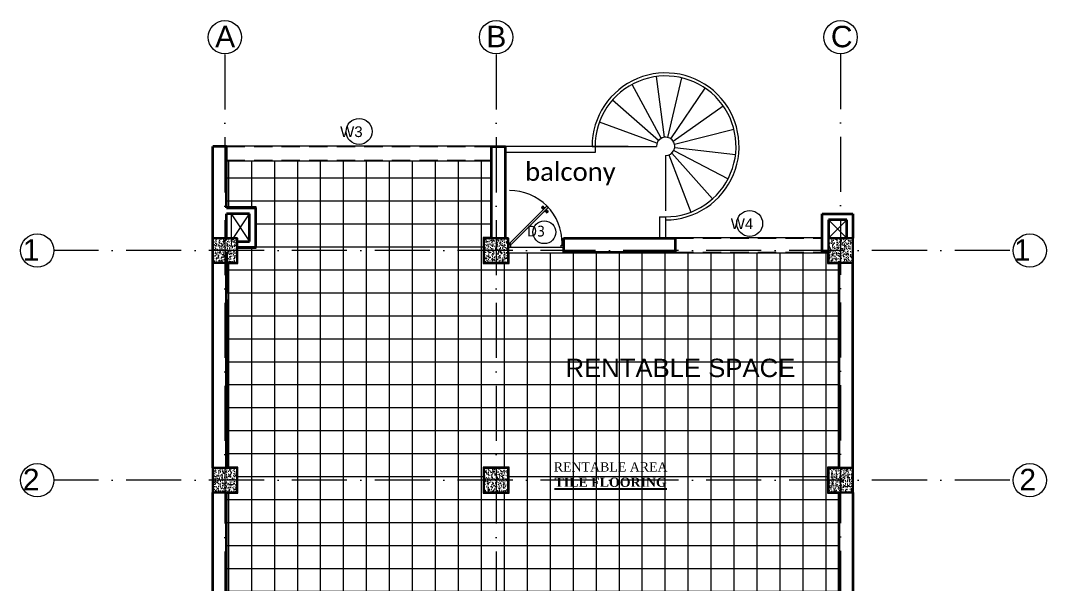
# Model space of a CAD drawing. Header units: inches. Extents: x 10755 to 33653, y -10992 to 10708.
# Drawn here: x 27144 to 27813, y -395 to -27 of the extents above; entities that cross this region are included whole.
import ezdxf

# ---------------------------------------------------------------- set-up
doc = ezdxf.new("R2010")
doc.units = ezdxf.units.IN
doc.header["$MEASUREMENT"] = 0
doc.linetypes.add('ACAD_ISO10W100', pattern=[18, 12, -3, 0, -3])
doc.linetypes.add('HIDDEN', pattern=[0.375, 0.25, -0.125])
for name, color, linetype, lineweight in [('beam in plan', 241, 'HIDDEN', 20), ('centerline', 9, 'ACAD_ISO10W100', 5), ('col', 1, 'Continuous', 30), ('DIMINSION', 5, 'Continuous', 15), ('hatch 2', 8, 'Continuous', 13), ('hatch room', 33, 'Continuous', 9), ('hatch- rcc', 252, 'Continuous', 5), ('PLASTER', 50, 'Continuous', 9), ('PUERTAS', 7, 'Continuous', 0), ('railing', 33, 'Continuous', 15), ('rs', 102, 'Continuous', 15), ('sill line', 21, 'Continuous', 20), ('STAIRCASE', 143, 'Continuous', 15), ('title text 1', 113, 'Continuous', 25), ('wall', 1, 'Continuous', 35)]:
    doc.layers.add(name, color=color, linetype=linetype, lineweight=lineweight)
doc.layers.add('T-TEXT', color=230, linetype='Continuous')
doc.layers.add('text 100', color=4, linetype='Continuous')
doc.layers.get('DIMINSION').off()
doc.styles.add('Prajwal', font='stylu.ttf', dxfattribs={"height": 9})
doc.styles.get("Standard").update_dxf_attribs({"font": 'arial.ttf'})
doc.styles.add('suren', font='times.ttf', dxfattribs={"height": 4})

# ---------------------------------------------------------------- blocks, each defined once
blk = doc.blocks.new('ETERWEWE')
at = {"layer": 'hatch- rcc', "linetype": 'Continuous', "ltscale": 30}
h = blk.add_hatch(dxfattribs=at)
h.set_pattern_fill('AR-CONC', color=256, scale=0.5, style=0)
h.set_pattern_definition([(50, (0, 0), (3.586300913, -0.313760675), [0.375, -4.125]), (355, (0, 0), (-0.69375667, 3.76096067), [0.3, -3.3]), (100.4514445, (0.299, -0.026), (2.89254423, 3.447199955), [0.31870096, -3.50571056]), (46.1842, (0, 1), (5.33620665, -0.8275964), [0.5625, -6.1875]), (96.6356355, (0.4447, 0.931), (4.67330973, 4.870593), [0.47805171, -5.2585688]), (351.184164, (0, 1), (4.67330973, 4.870593), [0.45, -4.95]), (21, (0.5, 0.75), (2.98453526, -2.013094453), [0.375, -4.125]), (326, (0.5, 0.75), (1.21657666, 3.625750225), [0.3, -3.3]), (71.4514447, (0.7487, 0.5822), (4.20111188, 1.612655764), [0.31870095, -3.50571056]), (37.5, (0, 0), (0.060799277, 1.664469269), [0, -3.26, 0, -3.35, 0, -3.3125]), (7.5, (0, 0), (1.315347687, 1.97205856), [0, -1.91, 0, -3.185, 0, -1.2625]), (327.5, (-1.115, 0), (2.669112181, -0.112774359), [0, -1.25, 0, -3.9, 0, -5.175]), (317.5, (-1.615, 0), (2.915930847, 0.50052491), [0, -1.625, 0, -2.59, 0, -3.675])])
h.paths.add_polyline_path([(159423.23, -3794.58), (159439.23, -3794.58), (159439.23, -3778.58), (159423.23, -3778.58)])
at = {"layer": 'col', "linetype": 'Continuous', "ltscale": 30}
blk.add_lwpolyline([(159423.23, -3794.58), (159423.23, -3778.58), (159439.23, -3778.58), (159439.23, -3794.58), (159423.23, -3794.58)], dxfattribs=at)
blk = doc.blocks.new('wewerrr')
at = {"layer": 'DIMINSION', "linetype": 'Continuous'}
for p in [(16886.62, 33.19), (16886.62, 33.19), (17063.62, 33.19), (17063.62, 33.19), (17288.57, 33.19), (17288.57, 33.19), (16886.62, -116.81), (16886.62, -116.81), (17063.62, -116.81), (17063.62, -116.81), (17288.57, -116.81), (17288.57, -116.81)]:
    blk.add_blockref('ETERWEWE', p, dxfattribs=at)
blk = doc.blocks.new('wwewrr')
at = {"layer": 'STAIRCASE'}
for p, q in [((177642.21, -3437.28), (177623.3, -3402.03)), ((177644.27, -3436.61), (177639.11, -3396.95)), ((177646.44, -3436.73), (177655.69, -3397.81)), ((177648.42, -3437.6), (177670.88, -3404.5)), ((177640.52, -3438.63), (177610.33, -3412.39)), ((177649.96, -3439.12), (177682.71, -3416.16)), ((177639.42, -3440.49), (177601.87, -3426.68)), ((177650.86, -3441.09), (177689.63, -3431.25)), ((177597.05, -3442.59), (177639.05, -3442.59)), ((177645.06, -3448.56), (177645.06, -3484.56)), ((177647.2, -3448.16), (177661.57, -3485.49)), ((177649.05, -3447.03), (177675.74, -3476.83)), ((177650.38, -3445.32), (177685.9, -3463.7)), ((177651.01, -3443.25), (177690.75, -3447.82))]:
    blk.add_line(p, q, dxfattribs=at)
for radius, end in [(48, 180.04377), (46, 180.04377), (6, 180.30639)]:
    blk.add_arc((177645.05, -3442.56), radius, 270.01881, end, dxfattribs=at)
blk = doc.blocks.new('2ft6in')
at = {"layer": 'PUERTAS', "color": 2}
for p, q in [((0.84, 2.1), (21.02, 22.28)), ((21.71, 21.6), (1.47, 1.37)), ((18.33, 21.76), (18.31, 21.77)), ((21.71, 21.6), (21.02, 22.28)), ((21.18, 18.9), (21.2, 18.89)), ((0, 2), (0, 0)), ((0.6, 2), (0, 2)), ((1.33, 0), (0, 0)), ((0.6, 1.26), (0.6, 2.04)), ((0.67, 1.26), (0.6, 1.26)), ((0.67, 1.26), (0.67, 2.01)), ((0.67, 1), (0.67, 1.26)), ((1.33, 1), (0.67, 1)), ((1.31, 1.53), (0.79, 2.06)), ((1.36, 1.58), (0.81, 2.12)), ((1.36, 1.58), (1.31, 1.53)), ((1.47, 1.37), (1.31, 1.53)), ((1.33, 0), (1.33, 1)), ((28.67, 0), (28.67, 1)), ((28.67, 1), (29.33, 1)), ((28.67, 0), (30, 0)), ((29.33, 1), (29.33, 2)), ((29.33, 2), (30, 2)), ((30, 0), (30, 2))]:
    blk.add_line(p, q, dxfattribs=at)
at = {"layer": 'PUERTAS', "color": 8}
for p, q in [((18.81, 20.78), (18.04, 21.4)), ((18.86, 20.83), (18.08, 21.46)), ((18.95, 20.92), (18.2, 21.58)), ((18.44, 21.9), (18.31, 21.77)), ((19.07, 21.03), (18.34, 21.72)), ((18.44, 21.9), (18.56, 22.02)), ((18.58, 22.01), (18.56, 22.02)), ((19.3, 21.26), (18.61, 22)), ((19.42, 21.38), (18.75, 22.14)), ((19.51, 21.48), (18.88, 22.26)), ((18.91, 20.27), (19.19, 20.69)), ((19.55, 21.53), (18.93, 22.3)), ((19.13, 20.8), (19.03, 20.9)), ((19.15, 20.82), (19.05, 20.92)), ((19.09, 20.44), (19.25, 20.76)), ((19.19, 20.87), (19.1, 20.96)), ((19.25, 20.93), (19.16, 21.02)), ((19.28, 20.63), (19.32, 20.83)), ((19.4, 21.08), (19.31, 21.17)), ((19.47, 21.15), (19.38, 21.24)), ((19.43, 20.78), (19.4, 20.9)), ((19.51, 21.19), (19.42, 21.28)), ((19.55, 20.91), (19.43, 20.94)), ((19.53, 21.21), (19.44, 21.3)), ((19.7, 21.06), (19.51, 21.01)), ((19.89, 21.24), (19.58, 21.08)), ((20.07, 21.42), (19.64, 21.15)), ((19.69, 19.49), (20.12, 19.76)), ((19.87, 19.67), (20.18, 19.83)), ((20.06, 19.85), (20.25, 19.9)), ((20.21, 20), (20.33, 19.97)), ((20.21, 19.38), (20.83, 18.61)), ((20.23, 19.7), (20.32, 19.61)), ((20.25, 19.72), (20.34, 19.63)), ((20.25, 19.43), (20.88, 18.65)), ((20.29, 19.76), (20.38, 19.67)), ((20.33, 20.13), (20.36, 20.01)), ((20.34, 19.53), (21, 18.77)), ((20.36, 19.83), (20.45, 19.74)), ((20.48, 20.28), (20.44, 20.08)), ((20.46, 19.64), (21.14, 18.91)), ((20.5, 19.98), (20.6, 19.89)), ((20.67, 20.47), (20.51, 20.15)), ((20.85, 20.64), (20.57, 20.22)), ((20.57, 20.04), (20.66, 19.95)), ((20.61, 20.09), (20.7, 19.99)), ((20.63, 20.11), (20.72, 20.01)), ((20.69, 19.87), (21.42, 19.19)), ((20.81, 19.99), (21.56, 19.33)), ((20.9, 20.08), (21.68, 19.45)), ((20.95, 20.13), (21.72, 19.51)), ((21.32, 19.01), (21.2, 18.89)), ((21.32, 19.01), (21.44, 19.14)), ((21.43, 19.15), (21.44, 19.14)), ((0, 0), (30, 0))]:
    blk.add_line(p, q, dxfattribs=at)
at = {"layer": 'PUERTAS', "color": 1}
for p, q in [((18.06, 21.44), (18.48, 21.86)), ((18.74, 20.79), (18.06, 21.34)), ((18.08, 21.51), (18.45, 21.88)), ((18.11, 21.49), (18.08, 21.51)), ((18.82, 22.25), (18.45, 21.88)), ((18.9, 22.28), (18.48, 21.86)), ((18.84, 22.23), (18.82, 22.25)), ((18.83, 20.8), (19.18, 21.15)), ((18.84, 20.21), (19.1, 20.6)), ((18.85, 20.11), (18.84, 20.12)), ((18.92, 20.89), (18.93, 20.88)), ((19.54, 21.59), (18.99, 22.27)), ((19.02, 20.88), (19.24, 21.1)), ((19.12, 20.8), (19.03, 20.89)), ((19.1, 20.7), (19.11, 20.69)), ((19.1, 20.6), (19.1, 20.6)), ((19.11, 20.79), (19.33, 21.01)), ((19.54, 21.5), (19.18, 21.15)), ((19.45, 21.31), (19.24, 21.1)), ((19.55, 21.22), (19.33, 21.01)), ((19.45, 21.41), (19.45, 21.41)), ((19.54, 21.22), (19.45, 21.31)), ((19.53, 19.43), (19.54, 19.42)), ((19.64, 21.23), (19.64, 21.23)), ((19.64, 19.42), (20.02, 19.67)), ((19.74, 21.24), (19.73, 21.23)), ((20.12, 21.49), (19.74, 21.24)), ((20.02, 19.67), (20.03, 19.68)), ((20.12, 19.68), (20.12, 19.68)), ((20.21, 19.69), (20.43, 19.9)), ((20.22, 21.48), (20.22, 21.49)), ((20.22, 19.41), (20.57, 19.76)), ((20.22, 19.69), (20.31, 19.6)), ((20.22, 19.32), (20.76, 18.64)), ((20.31, 19.6), (20.52, 19.81)), ((20.31, 19.5), (20.31, 19.5)), ((20.65, 20.12), (20.43, 19.9)), ((20.74, 20.03), (20.52, 19.81)), ((20.93, 20.11), (20.57, 19.76)), ((20.64, 20.11), (20.73, 20.02)), ((20.66, 20.31), (20.65, 20.31)), ((20.65, 20.21), (20.65, 20.22)), ((20.91, 20.7), (20.66, 20.31)), ((20.84, 20.02), (20.83, 20.03)), ((20.86, 18.63), (21.28, 19.05)), ((20.91, 20.8), (20.91, 20.79)), ((20.91, 18.68), (20.94, 18.66)), ((20.94, 18.66), (21.31, 19.03)), ((21.02, 20.12), (21.7, 19.57)), ((21.7, 19.47), (21.28, 19.05)), ((21.67, 19.4), (21.31, 19.03)), ((21.65, 19.42), (21.67, 19.4))]:
    blk.add_line(p, q, dxfattribs=at)
at = {"layer": 'PUERTAS', "color": 2}
for radius in [0.129, 0.0627]:
    blk.add_circle((0.68, 2.14), radius, dxfattribs=at)
at = {"layer": 'PUERTAS', "color": 8}
blk.add_arc((0.68, 2.14), 28.65, 359.7285, 90.0333, dxfattribs=at)
at = {"layer": 'PUERTAS', "color": 1}
for centre, start, end in [((18.78, 20.84), 231.0764, 315), ((18.89, 20.16), 135, 225), ((18.94, 22.23), 38.9236, 135), ((18.97, 20.93), 225, 315), ((19.16, 20.74), 135, 219.7428), ((19.06, 20.65), 315, 39.7428), ((19.4, 21.36), 315, 45), ((19.49, 21.55), 315, 38.9236), ((19.59, 19.47), 225, 315), ((19.6, 21.18), 50.2572, 135), ((19.68, 21.28), 230.2572, 315), ((20.07, 19.63), 50.2572, 135), ((20.17, 21.44), 45, 135), ((20.16, 19.73), 230.2572, 315), ((20.27, 19.36), 135, 218.9236), ((20.35, 19.55), 135, 225), ((20.7, 20.26), 135, 219.7428), ((20.6, 20.17), 315, 39.7428), ((20.78, 19.98), 45, 135), ((20.82, 18.68), 218.9236, 315), ((20.87, 20.75), 315, 45), ((20.98, 20.07), 51.0764, 135), ((21.65, 19.52), 315, 51.0764)]:
    blk.add_arc(centre, 0.0667, start, end, dxfattribs=at)

msp = doc.modelspace()

# ---------------------------------------------------------------- hatches: boundary and pattern name
at = {"layer": 'hatch room'}
h = msp.add_hatch(dxfattribs=at)
h.set_pattern_fill('ANSI37', color=256, scale=120, angle=45, style=0)
h.set_pattern_definition([(90, (13449.544, -12144.676), (-15, 3e-15), []), (180, (13449.544, -12144.676), (-3e-15, -15), [])])
h.paths.add_polyline_path([(27462.562, -318.593), (27445.562, -318.593), (27445.562, -335.593), (27462.562, -335.593)], flags=16)
h.paths.add_polyline_path([(27462.562, -959.593), (27445.562, -959.593), (27445.562, -976.593), (27462.562, -976.593)], flags=16)
h.paths.add_polyline_path([(27462.562, -1151.593), (27445.562, -1151.593), (27445.562, -1168.593), (27462.562, -1168.593)], flags=16)
h.paths.add_polyline_path([(27661.509, -1192.834), (27677.509, -1192.834), (27677.509, -1168.593), (27670.509, -1168.593), (27670.509, -1151.593), (27677.489, -1151.593), (27677.507, -976.593), (27670.509, -976.593), (27670.509, -959.593), (27677.509, -959.593), (27677.443, -762.593), (27605.611, -762.593), (27605.611, -734.597), (27541.943, -734.597), (27541.943, -729.597), (27482.943, -729.593), (27482.943, -734.593), (27462.562, -734.593), (27462.562, -736.593), (27445.562, -736.593), (27445.562, -734.718), (27352.515, -734.593), (27352.515, -459.741), (27482.943, -459.741), (27482.943, -464.741), (27541.943, -464.741), (27541.943, -459.741), (27677.422, -459.741), (27677.515, -335.598), (27670.509, -335.593), (27670.509, -318.593), (27677.505, -318.593), (27677.489, -185.593), (27670.511, -185.593), (27670.509, -178.593), (27462.564, -178.593), (27462.564, -185.593), (27445.564, -185.593), (27445.564, -168.593), (27450.562, -168.593), (27450.562, -118.593), (27278.562, -118.593), (27278.562, -148.593), (27297.562, -148.593), (27297.562, -175.593), (27285.564, -175.593), (27285.564, -185.593), (27278.562, -185.593), (27278.562, -318.593), (27285.562, -318.593), (27285.562, -335.593), (27278.562, -335.593), (27278.562, -534.593), (27285.562, -534.593), (27285.562, -551.593), (27278.562, -551.593), (27278.562, -719.593), (27285.562, -719.593), (27285.562, -736.593), (27278.562, -736.593), (27278.562, -959.593), (27285.562, -959.593), (27285.562, -961.593), (27297.562, -961.593), (27297.562, -995.593), (27278.562, -995.593), (27278.562, -1151.593), (27285.562, -1151.593), (27285.562, -1192.834), (27294.562, -1192.834), (27294.562, -1202.334), (27317.562, -1202.334), (27317.562, -1182.364), (27327.562, -1182.364), (27327.562, -1202.334), (27628.509, -1202.334), (27628.509, -1182.364), (27638.509, -1182.364), (27638.509, -1202.334), (27661.509, -1202.334)])

# ---------------------------------------------------------------- linework, layer by layer
at = {"layer": 'beam in plan', "linetype": 'Continuous', "ltscale": 30}
msp.add_line((27281.062, -153.093), (27281.062, -171.093), dxfattribs=at)
at = {"layer": 'centerline', "ltscale": 3}
for p, q in [((27277.062, -48.968), (27277.062, -1398.267)), ((27454.062, -48.968), (27454.062, -1398.267)), ((27679.009, -48.651), (27679.009, -1398.267)), ((27789.522, -177.093), (27165.442, -177.093)), ((27789.52, -327.093), (27165.44, -327.093))]:
    msp.add_line(p, q, dxfattribs=at)
at = {"layer": 'centerline', "linetype": 'Continuous'}
for centre in [(27277.062, -37.739), (27454.062, -37.739), (27679.009, -37.739), (27154.53, -177.093), (27802.492, -177.093), (27154.528, -327.093), (27802.49, -327.093)]:
    msp.add_circle(centre, 10.912, dxfattribs=at)
at = {"layer": 'Defpoints'}
for points in [[(27276.062, -185.093), (27285.064, -185.093), (27285.064, -178.093)], [(27276.062, -319.093), (27285.062, -319.093), (27285.062, -335.093), (27276.062, -335.093)]]:
    msp.add_lwpolyline(points, dxfattribs=at)
at = {"layer": 'hatch 2', "linetype": 'Continuous', "ltscale": 30}
for p, q in [((27281.062, -171.093), (27293.062, -153.093)), ((27281.062, -153.093), (27293.062, -171.093)), ((27683.011, -169.104), (27671.009, -157.093)), ((27671.009, -169.093), (27683.011, -157.104))]:
    msp.add_line(p, q, dxfattribs=at)
at = {"layer": 'hatch 2', "ltscale": 30}
for centre, radius in [((27364.638, -99.27), 8.47), ((27619.641, -159.385), 8.47), ((27485.543, -165.105), 7.47)]:
    msp.add_circle(centre, radius, dxfattribs=at)
at = {"layer": 'PLASTER'}
msp.add_lwpolyline([(27278.562, -534.593), (27278.562, -335.593), (27285.562, -335.593), (27285.562, -318.593), (27278.562, -318.593), (27278.562, -185.593), (27285.564, -185.593), (27285.564, -175.593), (27297.562, -175.593), (27297.562, -148.593), (27278.562, -148.593), (27278.562, -118.593), (27450.562, -118.593), (27450.562, -168.593), (27445.564, -168.593), (27445.564, -185.593), (27462.564, -185.593), (27462.564, -178.593), (27670.509, -178.593), (27670.511, -185.593), (27677.489, -185.593), (27677.505, -318.593), (27670.509, -318.593), (27670.509, -335.593), (27677.515, -335.598), (27677.422, -459.741)], dxfattribs=at)
msp.add_lwpolyline([(27462.562, -318.593), (27445.562, -318.593), (27445.562, -335.593), (27462.562, -335.593)], close=True, dxfattribs=at)
at = {"layer": 'railing', "linetype": 'Continuous', "ltscale": 30}
for p, q in [((27540.36, -109.093), (27460.062, -109.093)), ((27518.718, -113.089), (27460.062, -113.093)), ((27518.718, -109.093), (27518.718, -113.089)), ((27560.733, -155.066), (27560.732, -169.093)), ((27560.733, -155.066), (27564.733, -155.066)), ((27564.733, -155.066), (27564.732, -169.093))]:
    msp.add_line(p, q, dxfattribs=at)
at = {"layer": 'rs', "linetype": 'HIDDEN', "ltscale": 48}
for p, q in [((27278.062, -109.093), (27451.062, -109.093)), ((27278.062, -118.093), (27451.062, -118.093)), ((27571.009, -169.093), (27667.009, -169.093)), ((27571.009, -178.093), (27667.009, -178.093))]:
    msp.add_line(p, q, dxfattribs=at)
at = {"layer": 'sill line', "linetype": 'Continuous', "ltscale": 30}
for p, q in [((27278.062, -108.593), (27451.062, -108.593)), ((27278.062, -118.593), (27451.062, -118.593)), ((27571.009, -168.593), (27667.009, -168.593)), ((27571.009, -178.593), (27667.009, -178.593))]:
    msp.add_line(p, q, dxfattribs=at)
at = {"layer": 'wall', "linetype": 'Continuous', "ltscale": 30}
for p, q in [((27269.062, -319.093), (27269.062, -109.093)), ((27269.062, -169.093), (27269.062, -109.093)), ((27278.062, -109.093), (27269.062, -109.093)), ((27278.062, -118.093), (27278.062, -109.093)), ((27451.062, -109.093), (27460.062, -109.093)), ((27451.062, -118.093), (27451.062, -109.093)), ((27278.062, -149.093), (27278.062, -118.093)), ((27451.062, -169.093), (27451.062, -118.093)), ((27278.062, -149.093), (27297.062, -149.093)), ((27278.062, -169.093), (27278.062, -153.093)), ((27293.062, -153.093), (27278.062, -153.093)), ((27293.062, -171.093), (27293.062, -153.093)), ((27297.062, -149.093), (27297.062, -175.093)), ((27667.009, -178.093), (27667.009, -153.093)), ((27667.009, -153.093), (27687.011, -153.104)), ((27687.011, -153.104), (27687.011, -169.104)), ((27683.011, -157.104), (27671.009, -157.093)), ((27671.009, -157.093), (27671.009, -169.093)), ((27683.011, -169.104), (27683.011, -157.104)), ((27285.062, -171.093), (27293.062, -171.093)), ((27498.062, -169.093), (27571.009, -169.093)), ((27498.062, -169.093), (27498.062, -178.093)), ((27571.009, -169.093), (27571.009, -178.093)), ((27278.062, -178.135), (27278.062, -205.093)), ((27297.062, -175.093), (27285.062, -175.093)), ((27498.062, -178.093), (27571.009, -178.093)), ((27667.009, -178.093), (27671.009, -178.093)), ((27278.062, -319.093), (27278.062, -185.093)), ((27278.062, -202.093), (27278.062, -185.093)), ((27678.005, -319.093), (27677.989, -184.804)), ((27678.005, -319.093), (27677.989, -184.804)), ((27687.005, -319.093), (27686.989, -184.803)), ((27687.005, -319.093), (27686.989, -184.803)), ((27278.062, -209.093), (27278.062, -319.093)), ((27269.062, -535.093), (27269.062, -335.093)), ((27278.062, -535.093), (27278.062, -335.093)), ((27677.922, -460.241), (27678.016, -335.093)), ((27686.964, -335.093), (27686.922, -460.241))]:
    msp.add_line(p, q, dxfattribs=at)
msp.add_lwpolyline([(27451.062, -109.093), (27460.062, -109.093), (27460.062, -169.093)], dxfattribs=at)

# ---------------------------------------------------------------- block references
at = {"color": 3, "extrusion": (0, 0, -1), "xscale": -1.200000000011642, "yscale": 1.200000000000728, "zscale": -1.200000000011642}
msp.add_blockref('2ft6in', (-27462.062, -174.793), dxfattribs=at)
at = {"layer": 'STAIRCASE', "linetype": 'Continuous'}
msp.add_blockref('wwewrr', (-150080.329, 3333.504), dxfattribs=at)
at = {"layer": 'wall', "linetype": 'Continuous'}
msp.add_blockref('wewerrr', (-149040.787, 3576.303), dxfattribs=at)

# ---------------------------------------------------------------- texts
at = {"layer": 'T-TEXT', "ltscale": 100, "char_height": 14, "width": 12.94397, "style": 'suren'}
for s, insert, attachment_point in [('{\\fArial|b0|i0|c0|p34;A}', (27270.704, -30.301), 1), ('{\\fArial|b0|i0|c0|p34;B}', (27447.704, -30.301), 1), ('{\\fArial|b0|i0|c0|p34;C}', (27672.651, -30.301), 1), ('{\\fArial|b0|i0|c0|p34;1}', (27156.016, -169.655), 3), ('{\\fArial|b0|i0|c0|p34;1}', (27803.052, -169.655), 3), ('{\\fArial|b0|i0|c0|p34;2}', (27156.015, -319.655), 3), ('{\\fArial|b0|i0|c0|p34;2}', (27806.587, -319.655), 3)]:
    msp.add_mtext(s, dxfattribs=dict(at, insert=insert, attachment_point=attachment_point))
at = {"layer": 'text 100', "insert": (27528.899, -315.417), "char_height": 6, "width": 110.08563, "attachment_point": 2}
msp.add_mtext('\\A1;\\pxqc;{\\fTimes New Roman|b0|i0|c0|p18;RENTABLE AREA\\P\\fTimes New Roman|b1|i0|c0|p18;\\LTILE FLOORING}', dxfattribs=at)
at = {"layer": 'title text 1', "style": 'Prajwal'}
for s, insert, char_height, width, attachment_point, rotation in [('\\pi-5.632;{\\fArial|b0|i0|c0|p34;W3}', (27357.921, -95.961), 7, 6.48014975013211e-13, 1, 359.956324), ('{\\fCalibri|b0|i0|c0|p34;balcony}', (27532.17, -119.573), 12, 322.36104, 3, 359.973975), ('\\pi-5.632;{\\fArial|b0|i0|c0|p34;W4}', (27612.924, -156.076), 7, 6.48014975013211e-13, 1, 359.956324), ('\\pi-5.632;{\\fTahoma|b0|i0|c0|p34;D3}', (27480.039, -160.889), 7, 6.48014975013211e-13, 1, 359.956324)]:
    msp.add_mtext(s, dxfattribs=dict(at, insert=insert, char_height=char_height, width=width, attachment_point=attachment_point, rotation=rotation))
at = {"layer": 'title text 1', "insert": (27499.433, -247.746), "char_height": 12, "width": 241.00666, "attachment_point": 1, "style": 'Prajwal'}
msp.add_mtext('{\\fSansSerif|b0|i0|c2|p2;RENTABLE SPACE}', dxfattribs=at)

doc.saveas('drawing.dxf')
